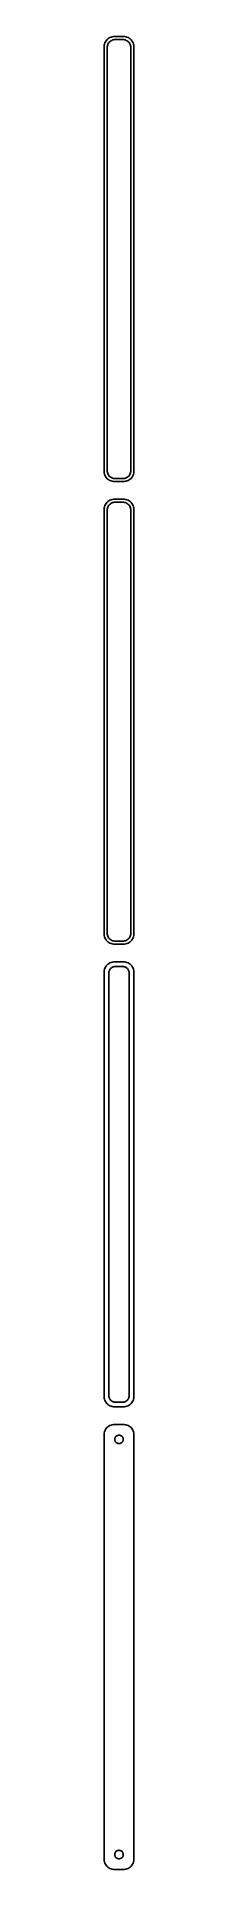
# Model space of a CAD drawing. Header units: metres. Extents: x -8 to 8, y 824 to 1750.
import ezdxf

# ---------------------------------------------------------------- set-up
doc = ezdxf.new("R2010")
doc.units = ezdxf.units.M

msp = doc.modelspace()

# ---------------------------------------------------------------- linework, layer by layer
for p, q in [((-7.46057, 1746.13), (-7.5, 1745.5)), ((-7.5, 1745.5), (-7.5, 1530.5)), ((-7.34291, 1746.74), (-7.46057, 1746.13)), ((-7.14888, 1747.34), (-7.34291, 1746.74)), ((-6.88153, 1747.91), (-7.14888, 1747.34)), ((-6.54507, 1748.44), (-6.88153, 1747.91)), ((-6.14484, 1748.92), (-6.54507, 1748.44)), ((-5.68712, 1749.35), (-6.14484, 1748.92)), ((-6, 1745), (-5.96844, 1745.5)), ((-6, 1531), (-6, 1745)), ((-5.96844, 1745.5), (-5.87433, 1745.99)), ((-5.87433, 1745.99), (-5.7191, 1746.47)), ((-5.7191, 1746.47), (-5.50522, 1746.93)), ((-5.17912, 1749.72), (-5.68712, 1749.35)), ((-5.50522, 1746.93), (-5.23605, 1747.35)), ((-5.23605, 1747.35), (-4.91586, 1747.74)), ((-4.62889, 1750.02), (-5.17912, 1749.72)), ((-4.91586, 1747.74), (-4.54968, 1748.08)), ((-4.04507, 1750.26), (-4.62889, 1750.02)), ((-4.54968, 1748.08), (-4.1433, 1748.38)), ((-4.1433, 1748.38), (-3.70311, 1748.62)), ((-3.4369, 1750.41), (-4.04507, 1750.26)), ((-3.70311, 1748.62), (-3.23605, 1748.8)), ((-2.81395, 1750.49), (-3.4369, 1750.41)), ((-3.23605, 1748.8), (-2.74951, 1748.93)), ((2.81395, 1750.49), (-2.81395, 1750.49)), ((-2.74951, 1748.93), (-2.25116, 1748.99)), ((-2.25116, 1748.99), (2.25116, 1748.99)), ((2.25116, 1748.99), (2.74951, 1748.93)), ((2.74951, 1748.93), (3.23605, 1748.8)), ((3.4369, 1750.41), (2.81395, 1750.49)), ((3.23605, 1748.8), (3.70311, 1748.62)), ((4.04507, 1750.26), (3.4369, 1750.41)), ((3.70311, 1748.62), (4.1433, 1748.38)), ((4.62889, 1750.02), (4.04507, 1750.26)), ((4.1433, 1748.38), (4.54968, 1748.08)), ((4.54968, 1748.08), (4.91586, 1747.74)), ((5.17912, 1749.72), (4.62889, 1750.02)), ((4.91586, 1747.74), (5.23605, 1747.35)), ((5.68712, 1749.35), (5.17912, 1749.72)), ((5.23605, 1747.35), (5.50522, 1746.93)), ((5.50522, 1746.93), (5.7191, 1746.47)), ((6.14484, 1748.92), (5.68712, 1749.35)), ((5.7191, 1746.47), (5.87433, 1745.99)), ((5.87433, 1745.99), (5.96844, 1745.5)), ((5.96844, 1745.5), (6, 1745)), ((6, 1745), (6, 1531)), ((6.54507, 1748.44), (6.14484, 1748.92)), ((6.88153, 1747.91), (6.54507, 1748.44)), ((7.14888, 1747.34), (6.88153, 1747.91)), ((7.34291, 1746.74), (7.14888, 1747.34)), ((7.46057, 1746.13), (7.34291, 1746.74)), ((7.5, 1745.5), (7.46057, 1746.13)), ((7.5, 1530.5), (7.5, 1745.5)), ((-7.5, 1530.5), (-7.46057, 1529.87)), ((-7.46057, 1529.87), (-7.34291, 1529.26)), ((-5.96844, 1530.5), (-6, 1531)), ((-5.87433, 1530.01), (-5.96844, 1530.5)), ((-5.7191, 1529.53), (-5.87433, 1530.01)), ((-5.50522, 1529.07), (-5.7191, 1529.53)), ((5.7191, 1529.53), (5.50522, 1529.07)), ((5.87433, 1530.01), (5.7191, 1529.53)), ((5.96844, 1530.5), (5.87433, 1530.01)), ((6, 1531), (5.96844, 1530.5)), ((7.34291, 1529.26), (7.46057, 1529.87)), ((7.46057, 1529.87), (7.5, 1530.5)), ((-7.34291, 1529.26), (-7.14888, 1528.66)), ((-7.14888, 1528.66), (-6.88153, 1528.09)), ((-6.88153, 1528.09), (-6.54507, 1527.56)), ((-6.54507, 1527.56), (-6.14484, 1527.08)), ((-6.14484, 1527.08), (-5.68712, 1526.65)), ((-5.68712, 1526.65), (-5.17912, 1526.28)), ((-5.23605, 1528.65), (-5.50522, 1529.07)), ((-4.91586, 1528.26), (-5.23605, 1528.65)), ((-5.17912, 1526.28), (-4.62889, 1525.98)), ((-4.54968, 1527.92), (-4.91586, 1528.26)), ((-4.62889, 1525.98), (-4.04507, 1525.74)), ((-4.1433, 1527.62), (-4.54968, 1527.92)), ((-3.70311, 1527.38), (-4.1433, 1527.62)), ((-4.04507, 1525.74), (-3.4369, 1525.59)), ((-3.23605, 1527.2), (-3.70311, 1527.38)), ((-3.4369, 1525.59), (-2.81395, 1525.51)), ((-2.74951, 1527.07), (-3.23605, 1527.2)), ((-2.81395, 1525.51), (2.81395, 1525.51)), ((-2.25116, 1527.01), (-2.74951, 1527.07)), ((2.25116, 1527.01), (-2.25116, 1527.01)), ((2.74951, 1527.07), (2.25116, 1527.01)), ((3.23605, 1527.2), (2.74951, 1527.07)), ((2.81395, 1525.51), (3.4369, 1525.59)), ((3.70311, 1527.38), (3.23605, 1527.2)), ((3.4369, 1525.59), (4.04507, 1525.74)), ((4.1433, 1527.62), (3.70311, 1527.38)), ((4.04507, 1525.74), (4.62889, 1525.98)), ((4.54968, 1527.92), (4.1433, 1527.62)), ((4.91586, 1528.26), (4.54968, 1527.92)), ((4.62889, 1525.98), (5.17912, 1526.28)), ((5.23605, 1528.65), (4.91586, 1528.26)), ((5.17912, 1526.28), (5.68712, 1526.65)), ((5.50522, 1529.07), (5.23605, 1528.65)), ((5.68712, 1526.65), (6.14484, 1527.08)), ((6.14484, 1527.08), (6.54507, 1527.56)), ((6.54507, 1527.56), (6.88153, 1528.09)), ((6.88153, 1528.09), (7.14888, 1528.66)), ((7.14888, 1528.66), (7.34291, 1529.26)), ((-7.46057, 1512.13), (-7.5, 1511.5)), ((-7.5, 1511.5), (-7.5, 1296.5)), ((-7.34291, 1512.74), (-7.46057, 1512.13)), ((-7.14888, 1513.34), (-7.34291, 1512.74)), ((-6.88153, 1513.91), (-7.14888, 1513.34)), ((-6.54507, 1514.44), (-6.88153, 1513.91)), ((-6.14484, 1514.92), (-6.54507, 1514.44)), ((-5.68712, 1515.35), (-6.14484, 1514.92)), ((-6, 1511), (-5.96844, 1511.5)), ((-6, 1297), (-6, 1511)), ((-5.96844, 1511.5), (-5.87433, 1511.99)), ((-5.87433, 1511.99), (-5.7191, 1512.47)), ((-5.7191, 1512.47), (-5.50522, 1512.93)), ((-5.17912, 1515.72), (-5.68712, 1515.35)), ((-5.50522, 1512.93), (-5.23605, 1513.35)), ((-5.23605, 1513.35), (-4.91586, 1513.74)), ((-4.62889, 1516.02), (-5.17912, 1515.72)), ((-4.91586, 1513.74), (-4.54968, 1514.08)), ((-4.04507, 1516.26), (-4.62889, 1516.02)), ((-4.54968, 1514.08), (-4.1433, 1514.38)), ((-4.1433, 1514.38), (-3.70311, 1514.62)), ((-3.4369, 1516.41), (-4.04507, 1516.26)), ((-3.70311, 1514.62), (-3.23605, 1514.8)), ((-2.81395, 1516.49), (-3.4369, 1516.41)), ((-3.23605, 1514.8), (-2.74951, 1514.93)), ((2.81395, 1516.49), (-2.81395, 1516.49)), ((-2.74951, 1514.93), (-2.25116, 1514.99)), ((-2.25116, 1514.99), (2.25116, 1514.99)), ((2.25116, 1514.99), (2.74951, 1514.93)), ((2.74951, 1514.93), (3.23605, 1514.8)), ((3.4369, 1516.41), (2.81395, 1516.49)), ((3.23605, 1514.8), (3.70311, 1514.62)), ((4.04507, 1516.26), (3.4369, 1516.41)), ((3.70311, 1514.62), (4.1433, 1514.38)), ((4.62889, 1516.02), (4.04507, 1516.26)), ((4.1433, 1514.38), (4.54968, 1514.08)), ((4.54968, 1514.08), (4.91586, 1513.74)), ((5.17912, 1515.72), (4.62889, 1516.02)), ((4.91586, 1513.74), (5.23605, 1513.35)), ((5.68712, 1515.35), (5.17912, 1515.72)), ((5.23605, 1513.35), (5.50522, 1512.93)), ((5.50522, 1512.93), (5.7191, 1512.47)), ((6.14484, 1514.92), (5.68712, 1515.35)), ((5.7191, 1512.47), (5.87433, 1511.99)), ((5.87433, 1511.99), (5.96844, 1511.5)), ((5.96844, 1511.5), (6, 1511)), ((6, 1511), (6, 1297)), ((6.54507, 1514.44), (6.14484, 1514.92)), ((6.88153, 1513.91), (6.54507, 1514.44)), ((7.14888, 1513.34), (6.88153, 1513.91)), ((7.34291, 1512.74), (7.14888, 1513.34)), ((7.46057, 1512.13), (7.34291, 1512.74)), ((7.5, 1511.5), (7.46057, 1512.13)), ((7.5, 1296.5), (7.5, 1511.5)), ((-7.5, 1296.5), (-7.46057, 1295.87)), ((-7.46057, 1295.87), (-7.34291, 1295.26)), ((-7.34291, 1295.26), (-7.14888, 1294.66)), ((-7.14888, 1294.66), (-6.88153, 1294.09)), ((-6.88153, 1294.09), (-6.54507, 1293.56)), ((-6.54507, 1293.56), (-6.14484, 1293.08)), ((-6.14484, 1293.08), (-5.68712, 1292.65)), ((-5.96844, 1296.5), (-6, 1297)), ((-5.87433, 1296.01), (-5.96844, 1296.5)), ((-5.7191, 1295.53), (-5.87433, 1296.01)), ((-5.50522, 1295.07), (-5.7191, 1295.53)), ((-5.68712, 1292.65), (-5.17912, 1292.28)), ((-5.23605, 1294.65), (-5.50522, 1295.07)), ((-4.91586, 1294.26), (-5.23605, 1294.65)), ((-5.17912, 1292.28), (-4.62889, 1291.98)), ((-4.54968, 1293.92), (-4.91586, 1294.26)), ((-4.62889, 1291.98), (-4.04507, 1291.74)), ((-4.1433, 1293.62), (-4.54968, 1293.92)), ((-3.70311, 1293.38), (-4.1433, 1293.62)), ((-4.04507, 1291.74), (-3.4369, 1291.59)), ((-3.23605, 1293.2), (-3.70311, 1293.38)), ((-3.4369, 1291.59), (-2.81395, 1291.51)), ((-2.74951, 1293.07), (-3.23605, 1293.2)), ((-2.81395, 1291.51), (2.81395, 1291.51)), ((-2.25116, 1293.01), (-2.74951, 1293.07)), ((2.25116, 1293.01), (-2.25116, 1293.01)), ((2.74951, 1293.07), (2.25116, 1293.01)), ((3.23605, 1293.2), (2.74951, 1293.07)), ((2.81395, 1291.51), (3.4369, 1291.59)), ((3.70311, 1293.38), (3.23605, 1293.2)), ((3.4369, 1291.59), (4.04507, 1291.74)), ((4.1433, 1293.62), (3.70311, 1293.38)), ((4.04507, 1291.74), (4.62889, 1291.98)), ((4.54968, 1293.92), (4.1433, 1293.62)), ((4.91586, 1294.26), (4.54968, 1293.92)), ((4.62889, 1291.98), (5.17912, 1292.28)), ((5.23605, 1294.65), (4.91586, 1294.26)), ((5.17912, 1292.28), (5.68712, 1292.65)), ((5.50522, 1295.07), (5.23605, 1294.65)), ((5.7191, 1295.53), (5.50522, 1295.07)), ((5.68712, 1292.65), (6.14484, 1293.08)), ((5.87433, 1296.01), (5.7191, 1295.53)), ((5.96844, 1296.5), (5.87433, 1296.01)), ((6, 1297), (5.96844, 1296.5)), ((6.14484, 1293.08), (6.54507, 1293.56)), ((6.54507, 1293.56), (6.88153, 1294.09)), ((6.88153, 1294.09), (7.14888, 1294.66)), ((7.14888, 1294.66), (7.34291, 1295.26)), ((7.34291, 1295.26), (7.46057, 1295.87)), ((7.46057, 1295.87), (7.5, 1296.5)), ((-7.14888, 1279.34), (-7.34291, 1278.74)), ((-6.88153, 1279.91), (-7.14888, 1279.34)), ((-6.54507, 1280.44), (-6.88153, 1279.91)), ((-6.14484, 1280.92), (-6.54507, 1280.44)), ((-5.68712, 1281.35), (-6.14484, 1280.92)), ((-5.17912, 1281.72), (-5.68712, 1281.35)), ((-4.62889, 1282.02), (-5.17912, 1281.72)), ((-4.04507, 1282.26), (-4.62889, 1282.02)), ((-4.26921, 1279.13), (-3.98424, 1279.4)), ((-3.4369, 1282.41), (-4.04507, 1282.26)), ((-3.98424, 1279.4), (-3.66798, 1279.63)), ((-3.66798, 1279.63), (-3.32541, 1279.82)), ((-2.81395, 1282.49), (-3.4369, 1282.41)), ((-3.32541, 1279.82), (-2.96194, 1279.96)), ((-2.96194, 1279.96), (-2.5833, 1280.06)), ((2.81395, 1282.49), (-2.81395, 1282.49)), ((-2.5833, 1280.06), (-2.19545, 1280.11)), ((-2.19545, 1280.11), (2.19545, 1280.11)), ((2.19545, 1280.11), (2.5833, 1280.06)), ((2.5833, 1280.06), (2.96194, 1279.96)), ((3.4369, 1282.41), (2.81395, 1282.49)), ((2.96194, 1279.96), (3.32541, 1279.82)), ((3.32541, 1279.82), (3.66798, 1279.63)), ((4.04507, 1282.26), (3.4369, 1282.41)), ((3.66798, 1279.63), (3.98424, 1279.4)), ((3.98424, 1279.4), (4.26921, 1279.13)), ((4.62889, 1282.02), (4.04507, 1282.26)), ((5.17912, 1281.72), (4.62889, 1282.02)), ((5.68712, 1281.35), (5.17912, 1281.72)), ((6.14484, 1280.92), (5.68712, 1281.35)), ((6.54507, 1280.44), (6.14484, 1280.92)), ((6.88153, 1279.91), (6.54507, 1280.44)), ((7.14888, 1279.34), (6.88153, 1279.91)), ((7.34291, 1278.74), (7.14888, 1279.34)), ((-7.46057, 1278.13), (-7.5, 1277.5)), ((-7.5, 1277.5), (-7.5, 1062.5)), ((-7.34291, 1278.74), (-7.46057, 1278.13)), ((-5.11292, 1277), (-5.08836, 1277.39)), ((-5.11292, 1063), (-5.11292, 1277)), ((-5.08836, 1277.39), (-5.01512, 1277.77)), ((-5.01512, 1277.77), (-4.89432, 1278.15)), ((-4.89432, 1278.15), (-4.72786, 1278.5)), ((-4.72786, 1278.5), (-4.5184, 1278.83)), ((-4.5184, 1278.83), (-4.26921, 1279.13)), ((4.26921, 1279.13), (4.5184, 1278.83)), ((4.5184, 1278.83), (4.72786, 1278.5)), ((4.72786, 1278.5), (4.89432, 1278.15)), ((4.89432, 1278.15), (5.01512, 1277.77)), ((5.01512, 1277.77), (5.08836, 1277.39)), ((5.08836, 1277.39), (5.11292, 1277)), ((5.11292, 1277), (5.11292, 1063)), ((7.46057, 1278.13), (7.34291, 1278.74)), ((7.5, 1277.5), (7.46057, 1278.13)), ((7.5, 1062.5), (7.5, 1277.5)), ((-7.5, 1062.5), (-7.46057, 1061.87)), ((-7.46057, 1061.87), (-7.34291, 1061.26)), ((-7.34291, 1061.26), (-7.14888, 1060.66)), ((-7.14888, 1060.66), (-6.88153, 1060.09)), ((-6.88153, 1060.09), (-6.54507, 1059.56)), ((-6.54507, 1059.56), (-6.14484, 1059.08)), ((-6.14484, 1059.08), (-5.68712, 1058.65)), ((-5.68712, 1058.65), (-5.17912, 1058.28)), ((-5.17912, 1058.28), (-4.62889, 1057.98)), ((-5.08836, 1062.61), (-5.11292, 1063)), ((-5.01512, 1062.23), (-5.08836, 1062.61)), ((-4.89432, 1061.85), (-5.01512, 1062.23)), ((-4.72786, 1061.5), (-4.89432, 1061.85)), ((-4.5184, 1061.17), (-4.72786, 1061.5)), ((-4.62889, 1057.98), (-4.04507, 1057.74)), ((-4.26921, 1060.87), (-4.5184, 1061.17)), ((-3.98424, 1060.6), (-4.26921, 1060.87)), ((-4.04507, 1057.74), (-3.4369, 1057.59)), ((-3.66798, 1060.37), (-3.98424, 1060.6)), ((-3.32541, 1060.18), (-3.66798, 1060.37)), ((-3.4369, 1057.59), (-2.81395, 1057.51)), ((-2.96194, 1060.04), (-3.32541, 1060.18)), ((-2.5833, 1059.94), (-2.96194, 1060.04)), ((-2.81395, 1057.51), (2.81395, 1057.51)), ((-2.19545, 1059.89), (-2.5833, 1059.94)), ((2.19545, 1059.89), (-2.19545, 1059.89)), ((2.5833, 1059.94), (2.19545, 1059.89)), ((2.96194, 1060.04), (2.5833, 1059.94)), ((2.81395, 1057.51), (3.4369, 1057.59)), ((3.32541, 1060.18), (2.96194, 1060.04)), ((3.66798, 1060.37), (3.32541, 1060.18)), ((3.4369, 1057.59), (4.04507, 1057.74)), ((3.98424, 1060.6), (3.66798, 1060.37)), ((4.26921, 1060.87), (3.98424, 1060.6)), ((4.04507, 1057.74), (4.62889, 1057.98)), ((4.5184, 1061.17), (4.26921, 1060.87)), ((4.72786, 1061.5), (4.5184, 1061.17)), ((4.62889, 1057.98), (5.17912, 1058.28)), ((4.89432, 1061.85), (4.72786, 1061.5)), ((5.01512, 1062.23), (4.89432, 1061.85)), ((5.08836, 1062.61), (5.01512, 1062.23)), ((5.11292, 1063), (5.08836, 1062.61)), ((5.17912, 1058.28), (5.68712, 1058.65)), ((5.68712, 1058.65), (6.14484, 1059.08)), ((6.14484, 1059.08), (6.54507, 1059.56)), ((6.54507, 1059.56), (6.88153, 1060.09)), ((6.88153, 1060.09), (7.14888, 1060.66)), ((7.14888, 1060.66), (7.34291, 1061.26)), ((7.34291, 1061.26), (7.46057, 1061.87)), ((7.46057, 1061.87), (7.5, 1062.5)), ((-5.17912, 1047.72), (-5.68712, 1047.35)), ((-4.62889, 1048.02), (-5.17912, 1047.72)), ((-4.04507, 1048.26), (-4.62889, 1048.02)), ((-3.4369, 1048.41), (-4.04507, 1048.26)), ((-2.81395, 1048.49), (-3.4369, 1048.41)), ((2.81395, 1048.49), (-2.81395, 1048.49)), ((3.4369, 1048.41), (2.81395, 1048.49)), ((4.04507, 1048.26), (3.4369, 1048.41)), ((4.62889, 1048.02), (4.04507, 1048.26)), ((5.17912, 1047.72), (4.62889, 1048.02)), ((5.68712, 1047.35), (5.17912, 1047.72)), ((-7.46057, 1044.13), (-7.5, 1043.5)), ((-7.5, 1043.5), (-7.5, 828.5)), ((-7.34291, 1044.74), (-7.46057, 1044.13)), ((-7.14888, 1045.34), (-7.34291, 1044.74)), ((-6.88153, 1045.91), (-7.14888, 1045.34)), ((-6.54507, 1046.44), (-6.88153, 1045.91)), ((-6.14484, 1046.92), (-6.54507, 1046.44)), ((-5.68712, 1047.35), (-6.14484, 1046.92)), ((-2.13528, 1041), (-2.11845, 1041.27)), ((-2.11845, 1040.73), (-2.13528, 1041)), ((-2.11845, 1041.27), (-2.06821, 1041.53)), ((-2.06821, 1040.47), (-2.11845, 1040.73)), ((-2.06821, 1041.53), (-1.98534, 1041.79)), ((-1.98534, 1040.21), (-2.06821, 1040.47)), ((-1.98534, 1041.79), (-1.87117, 1042.03)), ((-1.87117, 1039.97), (-1.98534, 1040.21)), ((-1.87117, 1042.03), (-1.72748, 1042.26)), ((-1.72748, 1039.74), (-1.87117, 1039.97)), ((-1.72748, 1042.26), (-1.55655, 1042.46)), ((-1.55655, 1039.54), (-1.72748, 1039.74)), ((-1.55655, 1042.46), (-1.36108, 1042.65)), ((-1.36108, 1039.35), (-1.55655, 1039.54)), ((-1.36108, 1042.65), (-1.14413, 1042.8)), ((-1.14413, 1039.2), (-1.36108, 1039.35)), ((-1.14413, 1042.8), (-0.909149, 1042.93)), ((-0.909149, 1039.07), (-1.14413, 1039.2)), ((-0.909149, 1042.93), (-0.659836, 1043.03)), ((-0.659836, 1038.97), (-0.909149, 1039.07)), ((-0.659836, 1043.03), (-0.400101, 1043.1)), ((-0.400101, 1038.9), (-0.659836, 1038.97)), ((-0.400101, 1043.1), (-0.134064, 1043.13)), ((-0.134064, 1038.87), (-0.400101, 1038.9)), ((-0.134064, 1043.13), (0.134064, 1043.13)), ((0.134064, 1038.87), (-0.134064, 1038.87)), ((0.134064, 1043.13), (0.400101, 1043.1)), ((0.400101, 1038.9), (0.134064, 1038.87)), ((0.400101, 1043.1), (0.659836, 1043.03)), ((0.659836, 1038.97), (0.400101, 1038.9)), ((0.659836, 1043.03), (0.909149, 1042.93)), ((0.909149, 1039.07), (0.659836, 1038.97)), ((0.909149, 1042.93), (1.14413, 1042.8)), ((1.14413, 1039.2), (0.909149, 1039.07)), ((1.14413, 1042.8), (1.36108, 1042.65)), ((1.36108, 1039.35), (1.14413, 1039.2)), ((1.36108, 1042.65), (1.55655, 1042.46)), ((1.55655, 1039.54), (1.36108, 1039.35)), ((1.55655, 1042.46), (1.72748, 1042.26)), ((1.72748, 1039.74), (1.55655, 1039.54)), ((1.72748, 1042.26), (1.87117, 1042.03)), ((1.87117, 1039.97), (1.72748, 1039.74)), ((1.87117, 1042.03), (1.98534, 1041.79)), ((1.98534, 1040.21), (1.87117, 1039.97)), ((1.98534, 1041.79), (2.06821, 1041.53)), ((2.06821, 1040.47), (1.98534, 1040.21)), ((2.06821, 1041.53), (2.11845, 1041.27)), ((2.11845, 1040.73), (2.06821, 1040.47)), ((2.11845, 1041.27), (2.13528, 1041)), ((2.13528, 1041), (2.11845, 1040.73)), ((6.14484, 1046.92), (5.68712, 1047.35)), ((6.54507, 1046.44), (6.14484, 1046.92)), ((6.88153, 1045.91), (6.54507, 1046.44)), ((7.14888, 1045.34), (6.88153, 1045.91)), ((7.34291, 1044.74), (7.14888, 1045.34)), ((7.46057, 1044.13), (7.34291, 1044.74)), ((7.5, 1043.5), (7.46057, 1044.13)), ((7.5, 828.5), (7.5, 1043.5)), ((-7.5, 828.5), (-7.46057, 827.873)), ((-7.46057, 827.873), (-7.34291, 827.257)), ((-7.34291, 827.257), (-7.14888, 826.659)), ((-7.14888, 826.659), (-6.88153, 826.091)), ((-6.88153, 826.091), (-6.54507, 825.561)), ((-6.54507, 825.561), (-6.14484, 825.077)), ((-6.14484, 825.077), (-5.68712, 824.647)), ((-2.13528, 831), (-2.11845, 831.268)), ((-2.11845, 830.732), (-2.13528, 831)), ((-2.11845, 831.268), (-2.06821, 831.531)), ((-2.06821, 830.469), (-2.11845, 830.732)), ((-2.06821, 831.531), (-1.98534, 831.786)), ((-1.98534, 830.214), (-2.06821, 830.469)), ((-1.98534, 831.786), (-1.87117, 832.029)), ((-1.87117, 829.971), (-1.98534, 830.214)), ((-1.87117, 832.029), (-1.72748, 832.255)), ((-1.72748, 829.745), (-1.87117, 829.971)), ((-1.72748, 832.255), (-1.55655, 832.462)), ((-1.55655, 829.538), (-1.72748, 829.745)), ((-1.55655, 832.462), (-1.36108, 832.645)), ((-1.36108, 829.355), (-1.55655, 829.538)), ((-1.36108, 832.645), (-1.14413, 832.803)), ((-1.14413, 829.197), (-1.36108, 829.355)), ((-1.14413, 832.803), (-0.909149, 832.932)), ((-0.909149, 829.068), (-1.14413, 829.197)), ((-0.909149, 832.932), (-0.659836, 833.031)), ((-0.659836, 828.969), (-0.909149, 829.068)), ((-0.659836, 833.031), (-0.400101, 833.097)), ((-0.400101, 828.903), (-0.659836, 828.969)), ((-0.400101, 833.097), (-0.134064, 833.131)), ((-0.134064, 828.869), (-0.400101, 828.903)), ((-0.134064, 833.131), (0.134064, 833.131)), ((0.134064, 828.869), (-0.134064, 828.869)), ((0.134064, 833.131), (0.400101, 833.097)), ((0.400101, 828.903), (0.134064, 828.869)), ((0.400101, 833.097), (0.659836, 833.031)), ((0.659836, 828.969), (0.400101, 828.903)), ((0.659836, 833.031), (0.909149, 832.932)), ((0.909149, 829.068), (0.659836, 828.969)), ((0.909149, 832.932), (1.14413, 832.803)), ((1.14413, 829.197), (0.909149, 829.068)), ((1.14413, 832.803), (1.36108, 832.645)), ((1.36108, 829.355), (1.14413, 829.197)), ((1.36108, 832.645), (1.55655, 832.462)), ((1.55655, 829.538), (1.36108, 829.355)), ((1.55655, 832.462), (1.72748, 832.255)), ((1.72748, 829.745), (1.55655, 829.538)), ((1.72748, 832.255), (1.87117, 832.029)), ((1.87117, 829.971), (1.72748, 829.745)), ((1.87117, 832.029), (1.98534, 831.786)), ((1.98534, 830.214), (1.87117, 829.971)), ((1.98534, 831.786), (2.06821, 831.531)), ((2.06821, 830.469), (1.98534, 830.214)), ((2.06821, 831.531), (2.11845, 831.268)), ((2.11845, 830.732), (2.06821, 830.469)), ((2.11845, 831.268), (2.13528, 831)), ((2.13528, 831), (2.11845, 830.732)), ((5.68712, 824.647), (6.14484, 825.077)), ((6.14484, 825.077), (6.54507, 825.561)), ((6.54507, 825.561), (6.88153, 826.091)), ((6.88153, 826.091), (7.14888, 826.659)), ((7.14888, 826.659), (7.34291, 827.257)), ((7.34291, 827.257), (7.46057, 827.873)), ((7.46057, 827.873), (7.5, 828.5)), ((-5.68712, 824.647), (-5.17912, 824.278)), ((-5.17912, 824.278), (-4.62889, 823.976)), ((-4.62889, 823.976), (-4.04507, 823.745)), ((-4.04507, 823.745), (-3.4369, 823.589)), ((-3.4369, 823.589), (-2.81395, 823.51)), ((-2.81395, 823.51), (2.81395, 823.51)), ((2.81395, 823.51), (3.4369, 823.589)), ((3.4369, 823.589), (4.04507, 823.745)), ((4.04507, 823.745), (4.62889, 823.976)), ((4.62889, 823.976), (5.17912, 824.278)), ((5.17912, 824.278), (5.68712, 824.647))]:
    msp.add_line(p, q)

doc.saveas('drawing.dxf')
